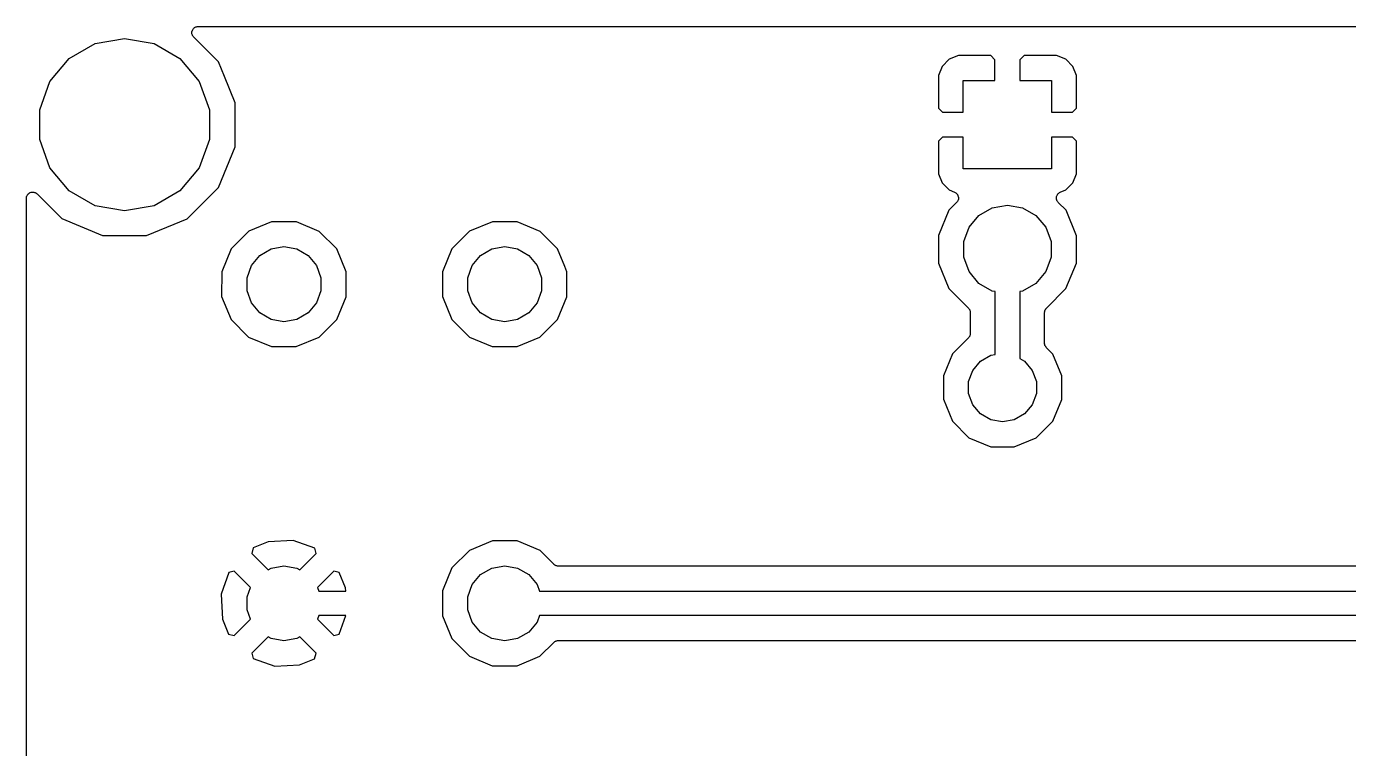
# Model space of a CAD drawing. Extents: x 30 to 169, y -146 to -30.
# Drawn here: x 30 to 56.95, y -44.71 to -30 of the extents above; entities that cross this region are included whole.
import ezdxf

# ---------------------------------------------------------------- set-up
doc = ezdxf.new("R2010")
doc.units = 0
doc.header["$MEASUREMENT"] = 0
doc.layers.add('BLACK', color=7, linetype='CONTINUOUS')

msp = doc.modelspace()

# ---------------------------------------------------------------- linework, layer by layer
at = {"layer": 'Black'}
for p, q in [((33.3737, -30.138), (33.3752, -30.1215)), ((33.3752, -30.1434), (33.3737, -30.138)), ((33.3752, -30.1049), (33.3771, -30.0996)), ((33.3752, -30.1215), (33.3752, -30.1049)), ((33.3752, -30.1491), (33.3752, -30.1434)), ((33.3808, -30.1646), (33.3752, -30.1491)), ((33.3771, -30.0996), (33.3776, -30.094)), ((33.3776, -30.094), (33.3846, -30.079)), ((33.3851, -30.1806), (33.3808, -30.1646)), ((33.3846, -30.079), (33.3902, -30.0635)), ((33.3883, -30.1852), (33.3851, -30.1806)), ((33.3902, -30.1905), (33.3883, -30.1852)), ((33.3902, -30.0635), (33.3939, -30.0592)), ((33.3939, -30.0592), (33.3963, -30.0541)), ((33.3963, -30.0541), (33.408, -30.0424)), ((33.408, -30.0424), (33.4186, -30.0297)), ((33.4186, -30.0297), (33.4235, -30.0269)), ((33.4235, -30.0269), (33.4275, -30.0229)), ((33.4275, -30.0229), (33.4425, -30.0159)), ((33.4425, -30.0159), (33.4568, -30.0077)), ((33.4568, -30.0077), (33.4623, -30.0067)), ((33.4623, -30.0067), (33.4675, -30.0043)), ((33.4675, -30.0043), (33.4839, -30.0029)), ((33.4839, -30.0029), (33.5002, -30)), ((33.5002, -30), (89.1004, -30)), ((30.8708, -30.6543), (31.3992, -30.3493)), ((31.3992, -30.3493), (32, -30.2433)), ((32, -30.2433), (32.6008, -30.3493)), ((32.6008, -30.3493), (33.1292, -30.6543)), ((33.4009, -30.2032), (33.3902, -30.1905)), ((33.4103, -30.2167), (33.4009, -30.2032)), ((33.9154, -30.7226), (33.4103, -30.2167)), ((30.4787, -31.1217), (30.8708, -30.6543)), ((33.1292, -30.6543), (33.5213, -31.1217)), ((34.0391, -31.0222), (33.9154, -30.7226)), ((48.8122, -30.6693), (48.6693, -30.8122)), ((48.999, -30.592), (48.8122, -30.6693)), ((49.6616, -30.592), (48.999, -30.592)), ((49.746, -30.6764), (49.6616, -30.592)), ((49.746, -31.1), (49.746, -30.6764)), ((50.3384, -30.592), (50.254, -30.6764)), ((50.254, -30.6764), (50.254, -31.1)), ((51.001, -30.592), (50.3384, -30.592)), ((51.1878, -30.6693), (51.001, -30.592)), ((51.3307, -30.8122), (51.1878, -30.6693)), ((48.6693, -30.8122), (48.592, -30.999)), ((51.408, -30.999), (51.3307, -30.8122)), ((30.27, -31.695), (30.4787, -31.1217)), ((33.5213, -31.1217), (33.73, -31.695)), ((34.2584, -31.5528), (34.0391, -31.0222)), ((48.592, -30.999), (48.592, -31.6616)), ((49.1, -31.746), (49.1, -31.1)), ((49.1, -31.1), (49.746, -31.1)), ((50.254, -31.1), (50.9, -31.1)), ((50.9, -31.1), (50.9, -31.746)), ((51.408, -31.6616), (51.408, -30.999)), ((30.27, -32.305), (30.27, -31.695)), ((33.73, -31.695), (33.73, -32.305)), ((34.2576, -32.4511), (34.2584, -31.5528)), ((48.592, -31.6616), (48.6764, -31.746)), ((48.6764, -31.746), (49.1, -31.746)), ((50.9, -31.746), (51.3236, -31.746)), ((51.3236, -31.746), (51.408, -31.6616)), ((30.4787, -32.8783), (30.27, -32.305)), ((33.73, -32.305), (33.5213, -32.8783)), ((48.6764, -32.254), (48.592, -32.3384)), ((48.592, -32.3384), (48.592, -33.001)), ((49.1, -32.254), (48.6764, -32.254)), ((49.1, -32.9), (49.1, -32.254)), ((51.3236, -32.254), (50.9, -32.254)), ((50.9, -32.254), (50.9, -32.9)), ((51.408, -32.3384), (51.3236, -32.254)), ((51.408, -33.001), (51.408, -32.3384)), ((33.9131, -33.2807), (34.2576, -32.4511)), ((30.8708, -33.3457), (30.4787, -32.8783)), ((33.5213, -32.8783), (33.1292, -33.3457)), ((48.592, -33.001), (48.6693, -33.1878)), ((50.9, -32.9), (49.1, -32.9)), ((51.3307, -33.1878), (51.408, -33.001)), ((30.023, -33.4266), (30.0269, -33.4227)), ((30.0269, -33.4227), (30.0297, -33.4179)), ((30.0297, -33.4179), (30.0425, -33.4072)), ((30.0425, -33.4072), (30.0542, -33.3955)), ((30.0542, -33.3955), (30.0593, -33.3931)), ((30.0593, -33.3931), (30.0635, -33.3896)), ((30.0635, -33.3896), (30.0791, -33.3839)), ((30.0791, -33.3839), (30.0942, -33.3769)), ((30.0942, -33.3769), (30.0997, -33.3764)), ((30.0997, -33.3764), (30.1049, -33.3745)), ((30.1049, -33.3745), (30.1216, -33.3745)), ((30.1216, -33.3745), (30.1382, -33.3731)), ((30.1382, -33.3731), (30.1435, -33.3745)), ((30.1435, -33.3745), (30.1491, -33.3745)), ((30.1491, -33.3745), (30.1647, -33.3802)), ((30.1647, -33.3802), (30.1808, -33.3845)), ((30.1808, -33.3845), (30.1853, -33.3877)), ((30.1853, -33.3877), (30.1905, -33.3896)), ((30.1905, -33.3896), (30.2032, -33.4003)), ((30.2032, -33.4003), (30.2169, -33.4099)), ((30.2169, -33.4099), (30.7193, -33.9131)), ((31.3992, -33.6507), (30.8708, -33.3457)), ((33.1292, -33.3457), (32.6008, -33.6507)), ((33.2774, -33.9154), (33.9131, -33.2807)), ((48.6693, -33.1878), (48.8122, -33.3307)), ((48.8122, -33.3307), (48.9236, -33.3768)), ((48.9236, -33.3768), (48.9353, -33.3843)), ((48.9353, -33.3843), (48.9479, -33.3902)), ((48.9479, -33.3902), (48.9538, -33.396)), ((48.9538, -33.396), (48.9608, -33.4005)), ((48.9608, -33.4005), (48.9693, -33.4115)), ((48.9693, -33.4115), (48.9791, -33.4214)), ((48.9791, -33.4214), (48.9826, -33.4289)), ((51.0174, -33.4288), (51.0209, -33.4212)), ((51.0209, -33.4212), (51.0307, -33.4115)), ((51.0307, -33.4115), (51.0391, -33.4005)), ((51.0391, -33.4005), (51.0462, -33.396)), ((51.0462, -33.396), (51.0522, -33.3901)), ((51.0522, -33.3901), (51.0647, -33.3842)), ((51.0647, -33.3842), (51.0763, -33.3768)), ((51.0763, -33.3768), (51.1878, -33.3307)), ((51.1878, -33.3307), (51.3307, -33.1878)), ((30, -33.4996), (30.0029, -33.4832)), ((30, -35.5267), (30, -33.4996)), ((30.0029, -33.4832), (30.0044, -33.4666)), ((30.0044, -33.4666), (30.0067, -33.4616)), ((30.0067, -33.4616), (30.0077, -33.4561)), ((30.0077, -33.4561), (30.016, -33.4417)), ((30.016, -33.4417), (30.023, -33.4266)), ((32, -33.7567), (31.3992, -33.6507)), ((32.6008, -33.6507), (32, -33.7567)), ((48.9647, -33.584), (48.8071, -33.7414)), ((48.9727, -33.5726), (48.9647, -33.584)), ((48.9821, -33.5624), (48.9727, -33.5726)), ((48.9853, -33.5547), (48.9821, -33.5624)), ((48.9826, -33.4289), (48.9876, -33.4355)), ((48.99, -33.5479), (48.9853, -33.5547)), ((48.9876, -33.4355), (48.9918, -33.4487)), ((48.9937, -33.5345), (48.99, -33.5479)), ((48.9918, -33.4487), (48.9977, -33.4614)), ((48.999, -33.5216), (48.9937, -33.5345)), ((48.9977, -33.4614), (48.9984, -33.4696)), ((48.9984, -33.4696), (49.0009, -33.4775)), ((48.9993, -33.5133), (48.999, -33.5216)), ((49.0015, -33.5053), (48.9993, -33.5133)), ((49.0009, -33.4775), (49.0003, -33.4914)), ((49.0003, -33.4914), (49.0015, -33.5053)), ((49.4193, -33.8479), (49.691, -33.691)), ((49.691, -33.691), (50, -33.6366)), ((50, -33.6366), (50.309, -33.691)), ((50.309, -33.691), (50.5807, -33.8479)), ((50.9984, -33.5051), (50.9996, -33.4914)), ((51.0006, -33.5132), (50.9984, -33.5051)), ((50.999, -33.4776), (51.0015, -33.4696)), ((50.9996, -33.4914), (50.999, -33.4776)), ((51.0009, -33.5216), (51.0006, -33.5132)), ((51.0062, -33.5344), (51.0009, -33.5216)), ((51.0015, -33.4696), (51.0023, -33.4612)), ((51.0023, -33.4612), (51.0081, -33.4487)), ((51.0098, -33.5477), (51.0062, -33.5344)), ((51.0081, -33.4487), (51.0123, -33.4355)), ((51.0146, -33.5546), (51.0098, -33.5477)), ((51.0123, -33.4355), (51.0174, -33.4288)), ((51.0178, -33.5624), (51.0146, -33.5546)), ((51.0271, -33.5726), (51.0178, -33.5624)), ((51.035, -33.5839), (51.0271, -33.5726)), ((51.1943, -33.7435), (51.035, -33.5839)), ((30.7193, -33.9131), (31.5489, -34.2576)), ((32.4472, -34.2584), (33.2774, -33.9154)), ((48.8071, -33.7414), (48.5922, -34.2587)), ((49.2176, -34.0883), (49.4193, -33.8479)), ((50.5807, -33.8479), (50.7824, -34.0883)), ((51.4082, -34.2612), (51.1943, -33.7435)), ((34.5315, -34.1727), (34.174, -34.5297)), ((34.9985, -33.9798), (34.5315, -34.1727)), ((35.5037, -33.9802), (34.9985, -33.9798)), ((35.9703, -34.174), (35.5037, -33.9802)), ((36.3273, -34.5315), (35.9703, -34.174)), ((39.0315, -34.1727), (38.674, -34.5297)), ((39.4985, -33.9798), (39.0315, -34.1727)), ((40.0037, -33.9802), (39.4985, -33.9798)), ((40.4703, -34.174), (40.0037, -33.9802)), ((40.8273, -34.5315), (40.4703, -34.174)), ((49.1103, -34.3831), (49.2176, -34.0883)), ((50.7824, -34.0883), (50.8897, -34.3831)), ((31.5489, -34.2576), (32.4472, -34.2584)), ((34.9884, -34.5312), (35.25, -34.4851)), ((35.25, -34.4851), (35.5116, -34.5312)), ((39.4884, -34.5312), (39.75, -34.4851)), ((39.75, -34.4851), (40.0116, -34.5312)), ((48.5922, -34.2587), (48.5918, -34.8188)), ((49.1103, -34.6969), (49.1103, -34.3831)), ((50.8897, -34.3831), (50.8897, -34.6969)), ((51.4078, -34.8213), (51.4082, -34.2612)), ((34.174, -34.5297), (33.9802, -34.9963)), ((34.5876, -34.8675), (34.7583, -34.664)), ((34.7583, -34.664), (34.9884, -34.5312)), ((35.5116, -34.5312), (35.7417, -34.664)), ((35.7417, -34.664), (35.9124, -34.8675)), ((36.5202, -34.9985), (36.3273, -34.5315)), ((38.674, -34.5297), (38.4802, -34.9963)), ((39.0876, -34.8675), (39.2583, -34.664)), ((39.2583, -34.664), (39.4884, -34.5312)), ((40.0116, -34.5312), (40.2417, -34.664)), ((40.2417, -34.664), (40.4124, -34.8675)), ((40.9764, -34.8925), (40.8273, -34.5315)), ((49.2176, -34.9917), (49.1103, -34.6969)), ((50.8897, -34.6969), (50.7824, -34.9917)), ((33.9802, -34.9963), (33.9798, -35.5015)), ((34.4967, -35.1172), (34.5876, -34.8675)), ((35.9124, -34.8675), (36.0033, -35.1172)), ((36.5198, -35.5037), (36.5202, -34.9985)), ((38.4802, -34.9963), (38.4798, -35.5015)), ((38.9967, -35.1172), (39.0876, -34.8675)), ((40.4124, -34.8675), (40.5033, -35.1172)), ((41.0202, -34.9985), (40.9764, -34.8925)), ((41.0198, -35.5037), (41.0202, -34.9985)), ((48.5918, -34.8188), (48.8057, -35.3365)), ((49.4193, -35.2321), (49.2176, -34.9917)), ((50.7824, -34.9917), (50.5807, -35.2321)), ((51.1929, -35.3386), (51.4078, -34.8213)), ((34.4967, -35.3828), (34.4967, -35.1172)), ((36.0033, -35.1172), (36.0033, -35.3828)), ((38.9967, -35.3828), (38.9967, -35.1172)), ((40.5033, -35.1172), (40.5033, -35.3828)), ((49.691, -35.389), (49.4193, -35.2321)), ((50.5807, -35.2321), (50.309, -35.389)), ((30, -40.7698), (30, -35.5267)), ((33.9798, -35.5015), (34.1727, -35.9685)), ((34.5876, -35.6325), (34.4967, -35.3828)), ((36.0033, -35.3828), (35.9124, -35.6325)), ((36.326, -35.9703), (36.5198, -35.5037)), ((38.4798, -35.5015), (38.6727, -35.9685)), ((39.0876, -35.6325), (38.9967, -35.3828)), ((40.5033, -35.3828), (40.4124, -35.6325)), ((40.826, -35.9703), (41.0198, -35.5037)), ((48.8057, -35.3365), (49.2049, -35.7364)), ((49.75, -35.3994), (49.691, -35.389)), ((49.75, -36.6803), (49.75, -35.3994)), ((50.309, -35.389), (50.25, -35.3994)), ((50.25, -35.3994), (50.25, -36.7597)), ((50.7953, -35.7356), (51.1929, -35.3386)), ((34.7583, -35.836), (34.5876, -35.6325)), ((34.9884, -35.9688), (34.7583, -35.836)), ((35.7417, -35.836), (35.5116, -35.9688)), ((35.9124, -35.6325), (35.7417, -35.836)), ((39.2583, -35.836), (39.0876, -35.6325)), ((39.4884, -35.9688), (39.2583, -35.836)), ((40.2417, -35.836), (40.0116, -35.9688)), ((40.4124, -35.6325), (40.2417, -35.836)), ((49.2049, -35.7364), (49.2081, -35.741)), ((49.2081, -35.741), (49.2123, -35.7445)), ((49.2123, -35.7445), (49.2206, -35.759)), ((49.2206, -35.759), (49.2301, -35.7726)), ((49.2301, -35.7726), (49.2316, -35.7779)), ((49.2316, -35.7779), (49.2343, -35.7827)), ((49.2343, -35.7827), (49.2372, -35.7991)), ((49.2372, -35.7991), (49.2415, -35.8152)), ((49.2415, -35.8152), (49.241, -35.8207)), ((49.241, -35.8207), (49.242, -35.8262)), ((49.242, -35.8262), (49.242, -36.2544)), ((50.758, -35.8255), (50.759, -35.8199)), ((50.758, -36.4542), (50.758, -35.8255)), ((50.7585, -35.8143), (50.7628, -35.7983)), ((50.759, -35.8199), (50.7585, -35.8143)), ((50.7628, -35.7983), (50.7657, -35.782)), ((50.7657, -35.782), (50.7685, -35.7771)), ((50.7685, -35.7771), (50.7699, -35.7717)), ((50.7699, -35.7717), (50.7794, -35.7582)), ((50.7794, -35.7582), (50.7877, -35.7438)), ((50.7877, -35.7438), (50.792, -35.7402)), ((50.792, -35.7402), (50.7953, -35.7356)), ((34.1727, -35.9685), (34.5297, -36.326)), ((35.25, -36.0149), (34.9884, -35.9688)), ((35.5116, -35.9688), (35.25, -36.0149)), ((35.9685, -36.3273), (36.326, -35.9703)), ((38.6727, -35.9685), (39.0297, -36.326)), ((39.75, -36.0149), (39.4884, -35.9688)), ((40.0116, -35.9688), (39.75, -36.0149)), ((40.4685, -36.3273), (40.826, -35.9703)), ((34.5297, -36.326), (34.9963, -36.5198)), ((35.5015, -36.5202), (35.9685, -36.3273)), ((39.0297, -36.326), (39.4963, -36.5198)), ((40.0015, -36.5202), (40.4685, -36.3273)), ((49.2047, -36.3443), (48.8778, -36.6707)), ((49.208, -36.3397), (49.2047, -36.3443)), ((49.2123, -36.3361), (49.208, -36.3397)), ((49.2206, -36.3217), (49.2123, -36.3361)), ((49.2301, -36.3082), (49.2206, -36.3217)), ((49.2315, -36.3027), (49.2301, -36.3082)), ((49.2343, -36.2979), (49.2315, -36.3027)), ((49.2372, -36.2816), (49.2343, -36.2979)), ((49.2415, -36.2656), (49.2372, -36.2816)), ((49.242, -36.2544), (49.241, -36.26)), ((49.241, -36.26), (49.2415, -36.2656)), ((34.9963, -36.5198), (35.5015, -36.5202)), ((39.4963, -36.5198), (40.0015, -36.5202)), ((50.759, -36.4597), (50.758, -36.4542)), ((50.7585, -36.4652), (50.759, -36.4597)), ((50.7628, -36.4813), (50.7585, -36.4652)), ((50.7657, -36.4977), (50.7628, -36.4813)), ((50.7684, -36.5024), (50.7657, -36.4977)), ((50.7699, -36.5078), (50.7684, -36.5024)), ((50.7794, -36.5214), (50.7699, -36.5078)), ((50.7877, -36.5359), (50.7794, -36.5214)), ((50.7919, -36.5394), (50.7877, -36.5359)), ((50.7951, -36.5439), (50.7919, -36.5394)), ((50.9234, -36.6725), (50.7951, -36.5439)), ((48.8778, -36.6707), (48.6937, -37.114)), ((49.2928, -37.0044), (49.4493, -36.8179)), ((49.4493, -36.8179), (49.6602, -36.6961)), ((49.6602, -36.6961), (49.75, -36.6803)), ((50.25, -36.7597), (50.3507, -36.8179)), ((50.3507, -36.8179), (50.5072, -37.0044)), ((51.1067, -37.1161), (50.9234, -36.6725)), ((48.6937, -37.114), (48.6933, -37.5939)), ((49.2095, -37.2332), (49.2928, -37.0044)), ((50.5072, -37.0044), (50.5905, -37.2332)), ((51.1063, -37.596), (51.1067, -37.1161)), ((49.2095, -37.4768), (49.2095, -37.2332)), ((50.5905, -37.2332), (50.5905, -37.4768)), ((48.6933, -37.5939), (48.8766, -38.0375)), ((49.2928, -37.7056), (49.2095, -37.4768)), ((49.4493, -37.8921), (49.2928, -37.7056)), ((50.5072, -37.7056), (50.3507, -37.8921)), ((50.5905, -37.4768), (50.5072, -37.7056)), ((50.9222, -38.0393), (51.1063, -37.596)), ((49.6602, -38.0139), (49.4493, -37.8921)), ((50.3507, -37.8921), (50.1398, -38.0139)), ((48.8766, -38.0375), (49.2157, -38.3772)), ((49.9, -38.0562), (49.6602, -38.0139)), ((50.1398, -38.0139), (49.9, -38.0562)), ((50.5825, -38.3784), (50.9222, -38.0393)), ((49.2157, -38.3772), (49.659, -38.5613)), ((50.1389, -38.5617), (50.5825, -38.3784)), ((49.659, -38.5613), (50.1389, -38.5617)), ((34.624, -40.6215), (34.5921, -40.7329)), ((34.9309, -40.4944), (34.624, -40.6215)), ((35.4388, -40.469), (34.9309, -40.4944)), ((35.877, -40.6253), (35.4388, -40.469)), ((35.9079, -40.7329), (35.877, -40.6253)), ((39.0315, -40.6727), (38.674, -41.0297)), ((39.4985, -40.4798), (39.0315, -40.6727)), ((40.0037, -40.4802), (39.4985, -40.4798)), ((40.4703, -40.674), (40.0037, -40.4802)), ((40.7506, -40.9547), (40.4703, -40.674)), ((30, -41.5423), (30, -40.7698)), ((34.5921, -40.7329), (34.9263, -41.0671)), ((35.5737, -41.0671), (35.9079, -40.7329)), ((40.7552, -40.958), (40.7506, -40.9547)), ((40.7588, -40.9623), (40.7552, -40.958)), ((40.7732, -40.9706), (40.7588, -40.9623)), ((40.7867, -40.9801), (40.7732, -40.9706)), ((34.1253, -41.123), (33.969, -41.5612)), ((34.2329, -41.0921), (34.1253, -41.123)), ((34.5664, -41.4256), (34.2329, -41.0921)), ((34.9263, -41.0671), (34.9884, -41.0312)), ((34.9884, -41.0312), (35.25, -40.9851)), ((35.25, -40.9851), (35.5116, -41.0312)), ((35.5116, -41.0312), (35.5737, -41.0671)), ((36.2671, -41.0921), (35.9336, -41.4256)), ((36.3785, -41.124), (36.2671, -41.0921)), ((36.5056, -41.4309), (36.3785, -41.124)), ((38.674, -41.0297), (38.4802, -41.4963)), ((39.0876, -41.3675), (39.2583, -41.164)), ((39.2583, -41.164), (39.4884, -41.0312)), ((39.4884, -41.0312), (39.75, -40.9851)), ((39.75, -40.9851), (40.0116, -41.0312)), ((40.0116, -41.0312), (40.2417, -41.164)), ((40.2417, -41.164), (40.4124, -41.3675)), ((40.7922, -40.9815), (40.7867, -40.9801)), ((40.797, -40.9843), (40.7922, -40.9815)), ((40.8133, -40.9872), (40.797, -40.9843)), ((40.8293, -40.9915), (40.8133, -40.9872)), ((40.8349, -40.991), (40.8293, -40.9915)), ((40.8405, -40.992), (40.8349, -40.991)), ((85.86, -40.992), (40.8405, -40.992)), ((34.4967, -41.6172), (34.5664, -41.4256)), ((35.9336, -41.4256), (35.9606, -41.5)), ((35.9606, -41.5), (36.5091, -41.5)), ((36.5091, -41.5), (36.5056, -41.4309)), ((38.4802, -41.4963), (38.4798, -42.0015)), ((38.9967, -41.6172), (39.0876, -41.3675)), ((40.4124, -41.3675), (40.4606, -41.5)), ((40.4606, -41.5), (86, -41.5)), ((30, -42.7302), (30, -41.5423)), ((33.969, -41.5612), (33.9944, -42.0691)), ((34.4967, -41.8828), (34.4967, -41.6172)), ((38.9967, -41.8828), (38.9967, -41.6172)), ((34.5664, -42.0744), (34.4967, -41.8828)), ((35.9606, -42), (35.9336, -42.0744)), ((36.5092, -42), (35.9606, -42)), ((36.3747, -42.377), (36.5092, -42)), ((38.4798, -42.0015), (38.6727, -42.4685)), ((39.0876, -42.1325), (38.9967, -41.8828)), ((40.4606, -42), (40.4124, -42.1325)), ((85.6565, -42), (40.4606, -42)), ((33.9944, -42.0691), (34.1215, -42.376)), ((34.2329, -42.4079), (34.5664, -42.0744)), ((35.9336, -42.0744), (36.2671, -42.4079)), ((39.2583, -42.336), (39.0876, -42.1325)), ((40.4124, -42.1325), (40.2417, -42.336)), ((34.1215, -42.376), (34.2329, -42.4079)), ((34.9263, -42.4329), (34.5921, -42.7671)), ((34.9884, -42.4688), (34.9263, -42.4329)), ((35.25, -42.5149), (34.9884, -42.4688)), ((35.5116, -42.4688), (35.25, -42.5149)), ((35.5737, -42.4329), (35.5116, -42.4688)), ((35.9079, -42.7671), (35.5737, -42.4329)), ((36.2671, -42.4079), (36.3747, -42.377)), ((38.6727, -42.4685), (39.0297, -42.826)), ((39.4884, -42.4688), (39.2583, -42.336)), ((39.75, -42.5149), (39.4884, -42.4688)), ((40.0116, -42.4688), (39.75, -42.5149)), ((40.2417, -42.336), (40.0116, -42.4688)), ((40.4685, -42.8273), (40.7511, -42.5451)), ((40.7511, -42.5451), (40.7556, -42.5419)), ((40.7556, -42.5419), (40.7592, -42.5377)), ((40.7592, -42.5377), (40.7736, -42.5294)), ((40.7736, -42.5294), (40.7873, -42.5199)), ((40.7873, -42.5199), (40.7926, -42.5184)), ((40.7926, -42.5184), (40.7974, -42.5157)), ((40.7974, -42.5157), (40.8138, -42.5128)), ((40.8138, -42.5128), (40.8299, -42.5085)), ((40.8299, -42.5085), (40.8354, -42.509)), ((40.8354, -42.509), (40.8408, -42.508)), ((40.8408, -42.508), (85.388, -42.508)), ((30, -48.8903), (30, -42.7302)), ((34.5921, -42.7671), (34.623, -42.8747)), ((35.876, -42.8785), (35.9079, -42.7671)), ((39.0297, -42.826), (39.4963, -43.0198)), ((40.0015, -43.0202), (40.4685, -42.8273)), ((34.623, -42.8747), (35.0612, -43.031)), ((35.0612, -43.031), (35.5691, -43.0056)), ((35.5691, -43.0056), (35.876, -42.8785)), ((39.4963, -43.0198), (40.0015, -43.0202))]:
    msp.add_line(p, q, dxfattribs=at)

doc.saveas('drawing.dxf')
